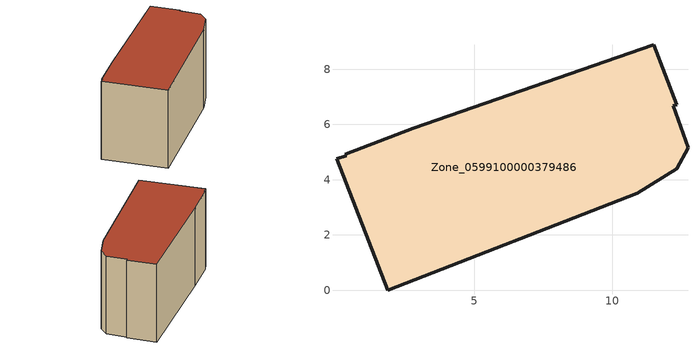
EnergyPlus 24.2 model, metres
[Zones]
Zone_0599100000379486
 floor ground (C_G): 10.89,3.51 1.88,0 0.02,4.75 0.36,4.86 0.34,4.93 2.8,5.87 11.5,8.88 12.33,6.72 12.21,6.67 12.74,5.16 12.33,4.39 z0
 wall outside (C_F): 11.5,8.88 2.8,5.87 0.34,4.93 0.36,4.86 0.02,4.75 1.88,0 10.89,3.51 12.33,4.39 12.74,5.16 12.21,6.67 12.33,6.72 11.5,8.88 z0:6.5
 roof outside (C_R): 0.36,4.86 0.02,4.75 1.88,0 10.89,3.51 12.33,4.39 12.74,5.16 12.21,6.67 12.33,6.72 11.5,8.88 2.8,5.87 0.34,4.93 z6.5
[BUILDING]
Pand.0599100000379486: North Axis=0; Terrain=City; Loads Convergence Tolerance Value=0.04; Temperature Convergence Tolerance Value=0.4; Solar Distribution=FullExterior; Maximum Number of Warmup Days=25; Minimum Number of Warmup Days=1
[Site:Location]
Rotterdam.The.Hague.AP_ZH_NLD Design_Conditions: Latitude=51.96; Longitude=4.45; Time Zone=1; Elevation=-4.5
[SITE:GROUNDTEMPERATURE:BUILDINGSURFACE]
18, 18, 18, 18, 18, 18, 18, 18, 18, 18, 18, 18
[MATERIAL] Thermal Absorptance=0.9; Solar Absorptance=0.7; Visible Absorptance=0.7
Name | Roughness | Thickness | Conductivity | Density | Specific Heat
G.TC.1992-2005 | MediumSmooth | 0.15 | 0.06 | 540 | 1210
F.TC.1992-2005 | Rough | 0.3 | 0.12 | 1920 | 840
R.TC.1992-2005 | MediumRough | 0.2 | 0.08 | 1500 | 1000
[CONSTRUCTION]
C_G: G.TC.1992-2005
C_F: F.TC.1992-2005
C_R: R.TC.1992-2005
[ZONE]
Zone_0599100000379486: Type=1; Multiplier=1; Ceiling Height=Autocalculate; Volume=Autocalculate; Floor Area=autocalculate; Part of Total Floor Area=Yes
[ZONEINFILTRATION:DESIGNFLOWRATE]
Infil_Zone_0599100000379486: Zone or ZoneList or Space or SpaceList=Zone_0599100000379486; Schedule=AlwaysOn; Design Flow Rate Calculation Method=Flow/Area; Flow Rate per Floor Area=0.0015; Constant Term Coefficient=1; Temperature Term Coefficient=0; Velocity Term Coefficient=0; Velocity Squared Term Coefficient=0
[HVACTEMPLATE:ZONE:IDEALLOADSAIRSYSTEM]
Zone_0599100000379486: Maximum Heating Supply Air Temperature=50; Minimum Cooling Supply Air Temperature=13; Maximum Heating Supply Air Humidity Ratio=0.0156; Minimum Cooling Supply Air Humidity Ratio=0.0077; Heating Limit=NoLimit; Cooling Limit=NoLimit; Dehumidification Control Type=ConstantSensibleHeatRatio; Cooling Sensible Heat Ratio=0.7; Dehumidification Setpoint=60; Humidification Control Type=None; Humidification Setpoint=30; Outdoor Air Method=None; Outdoor Air Flow Rate per Person=0.00944; Outdoor Air Flow Rate per Zone Floor Area=0; Outdoor Air Flow Rate per Zone=0; Demand Controlled Ventilation Type=None; Outdoor Air Economizer Type=NoEconomizer; Heat Recovery Type=None; Sensible Heat Recovery Effectiveness=0.7; Latent Heat Recovery Effectiveness=0.65
[ZONECONTROL:THERMOSTAT]
ThermostatControl_Zone_0599100000379486: Zone or ZoneList=Zone_0599100000379486; Control Type Schedule=DualSetpointControlType; Control 1=Thermostat_Zone_0599100000379486; Temperature Difference Between Cutout And Setpoint=0
[THERMOSTATSETPOINT:DUALSETPOINT]
Thermostat_Zone_0599100000379486: Heating Setpoint Temperature Schedule=HeatingSetpoint_Zone_0599100000379486; Cooling Setpoint Temperature Schedule=CoolingSetpoint_Zone_0599100000379486
[SCHEDULE:COMPACT]
HeatingSetpoint_Zone_0599100000379486: Through: 12/31, For: AllDays, Until: 24:00, 21
CoolingSetpoint_Zone_0599100000379486: Through: 12/31, For: AllDays, Until: 24:00, 24
DualSetpointControlType: Through: 12/31, For: AllDays, Until: 24:00, 4
AlwaysOn: Through: 12/31, For: AllDays, Until: 24:00, 1
